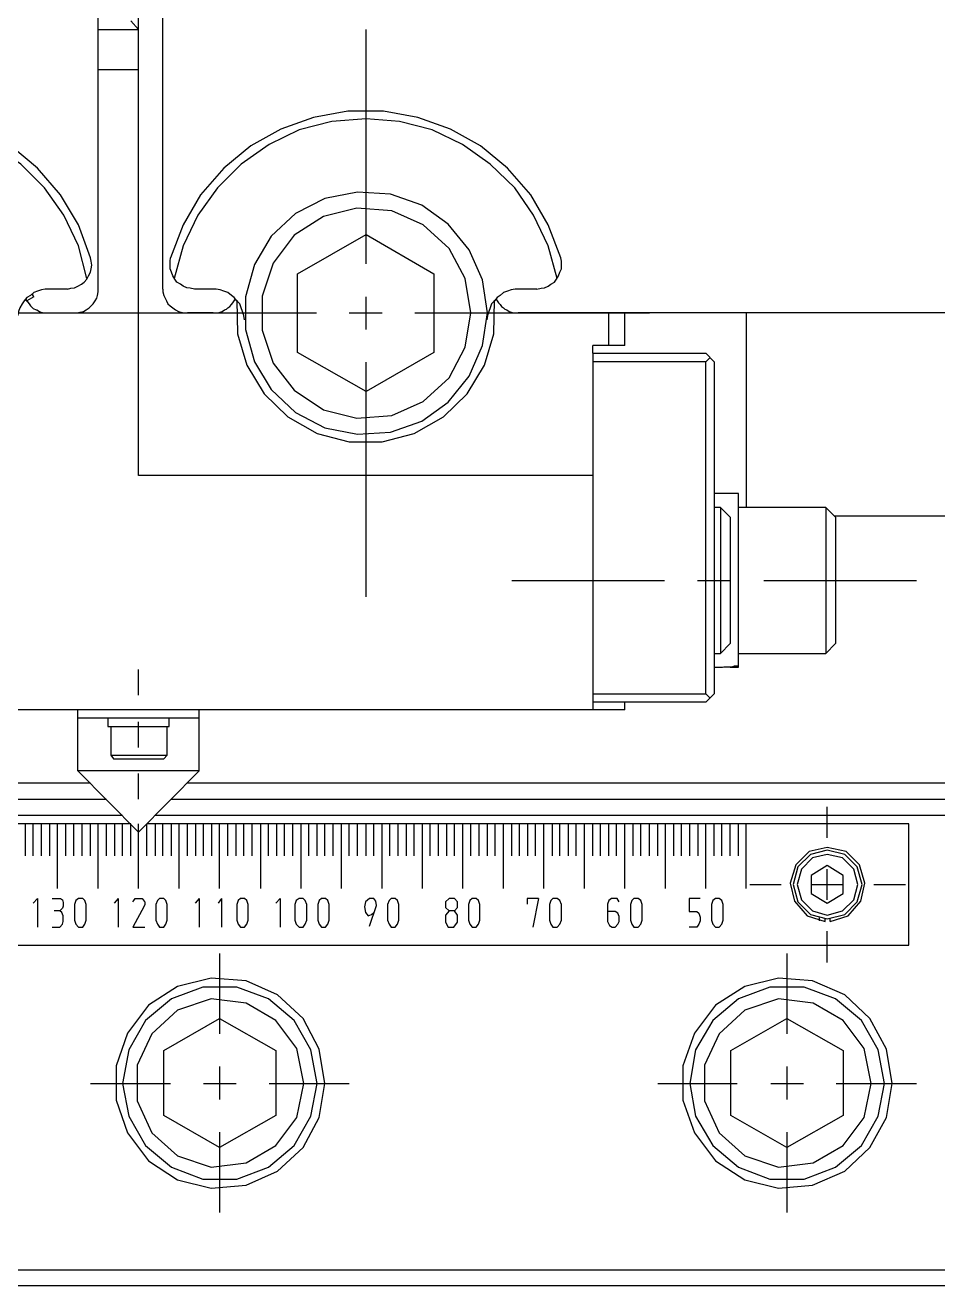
# Model space of a CAD drawing. Header units: millimetres. Extents: x -211 to 45495, y 24 to 52952.
# Drawn here: x 22960.4 to 23073, y 28092 to 28247.5 of the extents above; entities that cross this region are included whole.
import ezdxf

# ---------------------------------------------------------------- set-up
doc = ezdxf.new("R2010")
doc.units = ezdxf.units.MM
doc.layers.add('Layer2', color=7, linetype='Continuous')

# ---------------------------------------------------------------- blocks, each defined once
blk = doc.blocks.new('BLKF801')
at = {"layer": 'Layer2', "color": 7, "linetype": 'Continuous', "lineweight": 25}
for p, q in [((22960.6, 28213.53), (22960.86, 28213.18)), ((22960.86, 28213.18), (22961.03, 28212.92)), ((22961.03, 28212.92), (22961.38, 28212.58)), ((22961.38, 28212.58), (22961.72, 28212.41)), ((22961.72, 28212.41), (22961.81, 28212.41)), ((22961.81, 28212.41), (22962.15, 28212.23)), ((22962.15, 28212.23), (22962.32, 28212.15)), ((22962.32, 28212.15), (22962.75, 28212.06))]:
    blk.add_line(p, q, dxfattribs=at)
blk = doc.blocks.new('BLKF805')
at = {"layer": 'Layer2', "color": 7, "linetype": 'Continuous', "lineweight": 25}
for p, q in [((22961.29, 28214.39), (22961.29, 28214.21)), ((22961.29, 28214.21), (22961.38, 28214.21)), ((22961.38, 28214.21), (22961.38, 28214.13))]:
    blk.add_line(p, q, dxfattribs=at)
blk = doc.blocks.new('BLKF808')
at = {"layer": 'Layer2', "color": 7, "linetype": 'Continuous', "lineweight": 25}
for p, q in [((22960.43, 28213.78), (22960.43, 28213.7)), ((22960.43, 28213.7), (22960.52, 28213.7)), ((22960.52, 28213.7), (22960.52, 28213.53))]:
    blk.add_line(p, q, dxfattribs=at)
blk = doc.blocks.new('BLKF813')
at = {"layer": 'Layer2', "color": 7, "linetype": 'Continuous', "lineweight": 25}
for p, q in [((22968.78, 28213.18), (22969.04, 28213.53)), ((22969.04, 28213.53), (22969.21, 28213.87)), ((22969.21, 28213.87), (22969.3, 28214.21)), ((22969.3, 28214.21), (22969.39, 28214.64)), ((22966.37, 28212.06), (22966.8, 28212.06)), ((22966.8, 28212.06), (22967.15, 28212.15)), ((22967.15, 28212.15), (22967.58, 28212.23)), ((22967.58, 28212.23), (22967.92, 28212.41)), ((22967.92, 28212.41), (22968.27, 28212.66)), ((22968.27, 28212.66), (22968.52, 28212.92)), ((22968.52, 28212.92), (22968.78, 28213.18))]:
    blk.add_line(p, q, dxfattribs=at)
blk = doc.blocks.new('BLKF864')
at = {"layer": 'Layer2', "color": 7, "linetype": 'Continuous', "lineweight": 25}
for p, q in [((22942.26, 28236.95), (22938.04, 28236.17)), ((22946.57, 28236.95), (22942.26, 28236.95)), ((22950.78, 28236.17), (22946.57, 28236.95)), ((22938.04, 28236.17), (22933.99, 28234.71)), ((22954.83, 28234.71), (22950.78, 28236.17)), ((22933.99, 28234.71), (22930.2, 28232.64)), ((22958.62, 28232.64), (22954.83, 28234.71)), ((22930.2, 28232.64), (22926.93, 28229.89)), ((22961.89, 28229.89), (22958.62, 28232.64)), ((22926.93, 28229.89), (22924.09, 28226.61)), ((22964.74, 28226.61), (22961.89, 28229.89)), ((22924.09, 28226.61), (22921.85, 28222.91)), ((22966.97, 28222.91), (22964.74, 28226.61)), ((22968.44, 28218.86), (22966.97, 28222.91))]:
    blk.add_line(p, q, dxfattribs=at)
blk = doc.blocks.new('BLKF865')
at = {"layer": 'Layer2', "color": 7, "linetype": 'Continuous', "lineweight": 25}
for p, q in [((22940.28, 28235.66), (22936.23, 28234.62)), ((22944.41, 28236), (22940.28, 28235.66)), ((22948.55, 28235.66), (22944.41, 28236)), ((22952.59, 28234.62), (22948.55, 28235.66)), ((22936.23, 28234.62), (22932.44, 28232.81)), ((22956.38, 28232.81), (22952.59, 28234.62)), ((22932.44, 28232.81), (22929, 28230.4)), ((22959.83, 28230.4), (22956.38, 28232.81)), ((22929, 28230.4), (22926.07, 28227.48)), ((22962.75, 28227.48), (22959.83, 28230.4)), ((22926.07, 28227.48), (22923.66, 28224.12)), ((22965.17, 28224.12), (22962.75, 28227.48)), ((22923.66, 28224.12), (22921.85, 28220.33)), ((22966.97, 28220.33), (22965.17, 28224.12)), ((22968.01, 28216.28), (22966.97, 28220.33))]:
    blk.add_line(p, q, dxfattribs=at)
blk = doc.blocks.new('BLKF866')
at = {"layer": 'Layer2', "color": 7, "linetype": 'Continuous', "lineweight": 25}
for p, q in [((22962.41, 28214.9), (22961.89, 28214.73)), ((22962.84, 28214.99), (22962.41, 28214.9)), ((22965.6, 28214.99), (22962.84, 28214.99)), ((22960.26, 28213.53), (22960, 28213.18)), ((22960.6, 28213.96), (22960.26, 28213.53)), ((22961.03, 28214.21), (22960.6, 28213.96)), ((22961.46, 28214.56), (22961.03, 28214.21)), ((22961.89, 28214.73), (22961.46, 28214.56)), ((22959.57, 28212.23), (22959.48, 28211.72)), ((22959.74, 28212.66), (22959.57, 28212.23)), ((22960, 28213.18), (22959.74, 28212.66))]:
    blk.add_line(p, q, dxfattribs=at)
blk = doc.blocks.new('BLKF868')
at = {"layer": 'Layer2', "color": 7, "linetype": 'Continuous', "lineweight": 25}
for p, q in [((22968.61, 28217.92), (22968.52, 28218.43)), ((22968.01, 28216.19), (22968.18, 28216.63)), ((22968.18, 28216.63), (22968.44, 28217.06)), ((22968.44, 28217.06), (22968.52, 28217.49)), ((22968.52, 28217.49), (22968.61, 28217.92)), ((22965.6, 28214.99), (22966.03, 28215.08)), ((22966.03, 28215.08), (22966.46, 28215.16)), ((22966.46, 28215.16), (22966.89, 28215.33)), ((22966.89, 28215.33), (22967.32, 28215.59)), ((22967.32, 28215.59), (22967.66, 28215.85)), ((22967.66, 28215.85), (22968.01, 28216.19))]:
    blk.add_line(p, q, dxfattribs=at)
blk = doc.blocks.new('BLKF1040')
at = {"layer": 'Layer2', "color": 7, "linetype": 'Continuous', "lineweight": 25}
for p, q in [((23001.33, 28224.98), (22997.2, 28223.95)), ((23005.64, 28224.63), (23001.33, 28224.98)), ((23009.51, 28222.91), (23005.64, 28224.63)), ((22997.2, 28223.95), (22993.58, 28221.62)), ((23012.7, 28219.98), (23009.51, 28222.91)), ((22993.58, 28221.62), (22991, 28218.18)), ((23014.68, 28216.28), (23012.7, 28219.98)), ((22991, 28218.18), (22989.62, 28214.13)), ((23015.37, 28212.06), (23014.68, 28216.28)), ((22989.62, 28214.13), (22989.62, 28209.91)), ((22989.62, 28209.91), (22991, 28205.86)), ((23012.7, 28204.05), (23014.68, 28207.84)), ((22991, 28205.86), (22993.58, 28202.5)), ((23009.51, 28201.12), (23012.7, 28204.05)), ((22993.58, 28202.5), (22997.2, 28200.09)), ((23005.64, 28199.4), (23009.51, 28201.12)), ((22997.2, 28200.09), (23001.33, 28199.06)), ((23001.33, 28199.06), (23005.64, 28199.4))]:
    blk.add_line(p, q, dxfattribs=at)
blk = doc.blocks.new('BLKF1041')
at = {"layer": 'Layer2', "color": 7, "linetype": 'Continuous', "lineweight": 25}
for p, q in [((22997.37, 28226.18), (22993.76, 28224.29)), ((23001.42, 28226.96), (22997.37, 28226.18)), ((23005.47, 28226.7), (23001.42, 28226.96)), ((23009.34, 28225.32), (23005.47, 28226.7)), ((22993.76, 28224.29), (22990.74, 28221.53)), ((23012.61, 28223), (23009.34, 28225.32)), ((23015.2, 28219.81), (23012.61, 28223)), ((22990.74, 28221.53), (22988.67, 28218)), ((23016.83, 28216.11), (23015.2, 28219.81)), ((22988.67, 28218), (22987.56, 28214.04)), ((23017.44, 28212.06), (23016.83, 28216.11)), ((22987.56, 28214.04), (22987.56, 28209.99)), ((22987.56, 28209.99), (22988.67, 28206.03)), ((23015.2, 28204.23), (23016.83, 28208.01)), ((22988.67, 28206.03), (22990.74, 28202.59)), ((23012.61, 28201.04), (23015.2, 28204.23)), ((22990.74, 28202.59), (22993.76, 28199.75)), ((23009.34, 28198.71), (23012.61, 28201.04)), ((22993.76, 28199.75), (22997.37, 28197.85)), ((22997.37, 28197.85), (23001.42, 28197.08)), ((23005.47, 28197.34), (23009.34, 28198.71)), ((23001.42, 28197.08), (23005.47, 28197.34))]:
    blk.add_line(p, q, dxfattribs=at)
blk = doc.blocks.new('BLKF1192')
at = {"layer": 'Layer2', "color": 7, "linetype": 'Continuous', "lineweight": 25}
for p, q in [((22983.34, 28127.41), (22979.2, 28126.03)), ((22987.64, 28126.89), (22983.34, 28127.41)), ((22991.34, 28124.74), (22987.64, 28126.89)), ((22979.2, 28126.03), (22976.02, 28123.11)), ((22993.93, 28121.3), (22991.34, 28124.74)), ((22976.02, 28123.11), (22974.21, 28119.23)), ((22994.79, 28116.99), (22993.93, 28121.3)), ((22974.21, 28119.23), (22974.21, 28114.84)), ((22974.21, 28114.84), (22976.02, 28110.88)), ((22991.34, 28109.33), (22993.93, 28112.77)), ((22976.02, 28110.88), (22979.2, 28108.04)), ((22987.64, 28107.17), (22991.34, 28109.33)), ((22979.2, 28108.04), (22983.34, 28106.66)), ((22983.34, 28106.66), (22987.64, 28107.17))]:
    blk.add_line(p, q, dxfattribs=at)
blk = doc.blocks.new('BLKF1193')
at = {"layer": 'Layer2', "color": 7, "linetype": 'Continuous', "lineweight": 25}
for p, q in [((22982.3, 28128.88), (22978.43, 28127.41)), ((22986.52, 28128.88), (22982.3, 28128.88)), ((22990.4, 28127.41), (22986.52, 28128.88)), ((22978.43, 28127.41), (22975.24, 28124.74)), ((22993.58, 28124.74), (22990.4, 28127.41)), ((22975.24, 28124.74), (22973.17, 28121.12)), ((22995.65, 28121.12), (22993.58, 28124.74)), ((22973.17, 28121.12), (22972.4, 28116.99)), ((22996.43, 28116.99), (22995.65, 28121.12)), ((22972.4, 28116.99), (22973.17, 28112.94)), ((22973.17, 28112.94), (22975.24, 28109.33)), ((22993.58, 28109.33), (22995.65, 28112.94)), ((22975.24, 28109.33), (22978.43, 28106.66)), ((22990.4, 28106.66), (22993.58, 28109.33)), ((22978.43, 28106.66), (22982.3, 28105.19)), ((22986.52, 28105.19), (22990.4, 28106.66)), ((22982.3, 28105.19), (22986.52, 28105.19))]:
    blk.add_line(p, q, dxfattribs=at)
blk = doc.blocks.new('BLKF1268')
at = {"layer": 'Layer2', "color": 7, "linetype": 'Continuous', "lineweight": 25}
for p, q in [((23057.31, 28145.24), (23055.76, 28143.69)), ((23059.37, 28145.75), (23057.31, 28145.24)), ((23061.53, 28145.24), (23059.37, 28145.75)), ((23063.08, 28143.69), (23061.53, 28145.24)), ((23055.76, 28143.69), (23055.16, 28141.53)), ((23063.68, 28141.53), (23063.08, 28143.69)), ((23055.16, 28141.53), (23055.76, 28139.38)), ((23055.76, 28139.38), (23057.31, 28137.83)), ((23061.53, 28137.83), (23063.08, 28139.38)), ((23057.31, 28137.83), (23059.37, 28137.31)), ((23059.37, 28137.31), (23061.53, 28137.83))]:
    blk.add_line(p, q, dxfattribs=at)
blk = doc.blocks.new('BLKF1269')
at = {"layer": 'Layer2', "color": 7, "linetype": 'Continuous', "lineweight": 25}
for p, q in [((23059.37, 28145.24), (23057.57, 28144.81)), ((23061.27, 28144.81), (23059.37, 28145.24)), ((23056.19, 28143.43), (23055.67, 28141.53)), ((23057.57, 28144.81), (23056.19, 28143.43)), ((23062.65, 28143.43), (23061.27, 28144.81)), ((23063.16, 28141.53), (23062.65, 28143.43)), ((23055.67, 28141.53), (23056.19, 28139.64)), ((23056.19, 28139.64), (23057.57, 28138.26)), ((23061.27, 28138.26), (23062.65, 28139.64)), ((23057.57, 28138.26), (23059.37, 28137.75)), ((23059.37, 28137.75), (23061.27, 28138.26))]:
    blk.add_line(p, q, dxfattribs=at)
blk = doc.blocks.new('BLKF1301')
at = {"layer": 'Layer2', "color": 7, "linetype": 'Continuous', "lineweight": 25}
for p, q in [((23052.31, 28128.88), (23048.44, 28127.41)), ((23056.53, 28128.88), (23052.31, 28128.88)), ((23060.41, 28127.41), (23056.53, 28128.88)), ((23048.44, 28127.41), (23045.25, 28124.74)), ((23063.59, 28124.74), (23060.41, 28127.41)), ((23045.25, 28124.74), (23043.1, 28121.12)), ((23065.66, 28121.12), (23063.59, 28124.74)), ((23043.1, 28121.12), (23042.41, 28116.99)), ((23066.44, 28116.99), (23065.66, 28121.12)), ((23042.41, 28116.99), (23043.1, 28112.94)), ((23043.1, 28112.94), (23045.25, 28109.33)), ((23063.59, 28109.33), (23065.66, 28112.94)), ((23045.25, 28109.33), (23048.44, 28106.66)), ((23060.41, 28106.66), (23063.59, 28109.33)), ((23048.44, 28106.66), (23052.31, 28105.19)), ((23056.53, 28105.19), (23060.41, 28106.66)), ((23052.31, 28105.19), (23056.53, 28105.19))]:
    blk.add_line(p, q, dxfattribs=at)
blk = doc.blocks.new('BLKF1302')
at = {"layer": 'Layer2', "color": 7, "linetype": 'Continuous', "lineweight": 25}
for p, q in [((23053.35, 28127.41), (23049.21, 28126.03)), ((23057.65, 28126.89), (23053.35, 28127.41)), ((23061.36, 28124.74), (23057.65, 28126.89)), ((23049.21, 28126.03), (23046.03, 28123.11)), ((23063.94, 28121.3), (23061.36, 28124.74)), ((23046.03, 28123.11), (23044.22, 28119.23)), ((23064.8, 28116.99), (23063.94, 28121.3)), ((23044.22, 28119.23), (23044.22, 28114.84)), ((23044.22, 28114.84), (23046.03, 28110.88)), ((23061.36, 28109.33), (23063.94, 28112.77)), ((23046.03, 28110.88), (23049.21, 28108.04)), ((23057.65, 28107.17), (23061.36, 28109.33)), ((23049.21, 28108.04), (23053.35, 28106.66)), ((23053.35, 28106.66), (23057.65, 28107.17))]:
    blk.add_line(p, q, dxfattribs=at)
blk = doc.blocks.new('BLKF1317')
at = {"layer": 'Layer2', "color": 7, "linetype": 'Continuous', "lineweight": 25}
for p, q in [((22977.39, 28214.99), (22977.39, 28214.64)), ((22977.39, 28214.64), (22977.48, 28214.21)), ((22977.48, 28214.21), (22977.65, 28213.87)), ((22977.65, 28213.87), (22977.82, 28213.53)), ((22977.82, 28213.53), (22978, 28213.18)), ((22978, 28213.18), (22978.26, 28212.92)), ((22978.26, 28212.92), (22978.6, 28212.66)), ((22978.6, 28212.66), (22978.94, 28212.41)), ((22978.94, 28212.41), (22979.29, 28212.23)), ((22979.29, 28212.23), (22979.63, 28212.15)), ((22979.63, 28212.15), (22979.98, 28212.06))]:
    blk.add_line(p, q, dxfattribs=at)
blk = doc.blocks.new('BLKF1318')
at = {"layer": 'Layer2', "color": 7, "linetype": 'Continuous', "lineweight": 25}
for p, q in [((23018.47, 28213.78), (23018.64, 28213.53)), ((23018.64, 28213.53), (23018.81, 28213.27)), ((23018.81, 28213.27), (23018.99, 28213.09)), ((23018.99, 28213.09), (23019.16, 28212.84)), ((23019.16, 28212.84), (23019.42, 28212.66)), ((23019.42, 28212.66), (23019.59, 28212.49)), ((23019.59, 28212.49), (23019.85, 28212.41)), ((23019.85, 28212.41), (23020.11, 28212.23)), ((23020.11, 28212.23), (23020.36, 28212.15)), ((23020.36, 28212.15), (23020.71, 28212.06)), ((23020.71, 28212.06), (23020.97, 28212.06))]:
    blk.add_line(p, q, dxfattribs=at)
blk = doc.blocks.new('BLKF1322')
at = {"layer": 'Layer2', "color": 7, "linetype": 'Continuous', "lineweight": 25}
for p, q in [((22985.83, 28213.09), (22986.01, 28213.27)), ((22986.01, 28213.27), (22986.18, 28213.53)), ((22983.59, 28212.06), (22984.11, 28212.06)), ((22984.11, 28212.06), (22984.46, 28212.15)), ((22984.46, 28212.15), (22984.71, 28212.23)), ((22984.71, 28212.23), (22984.97, 28212.41)), ((22984.97, 28212.41), (22985.23, 28212.49)), ((22985.23, 28212.49), (22985.4, 28212.66)), ((22985.4, 28212.66), (22985.66, 28212.84)), ((22985.66, 28212.84), (22985.83, 28213.09))]:
    blk.add_line(p, q, dxfattribs=at)
blk = doc.blocks.new('BLKF1358')
at = {"layer": 'Layer2', "color": 7, "linetype": 'Continuous', "lineweight": 25}
for p, q in [((23000.21, 28236.95), (22995.99, 28236.17)), ((23004.61, 28236.95), (23000.21, 28236.95)), ((23008.83, 28236.17), (23004.61, 28236.95)), ((22995.99, 28236.17), (22991.95, 28234.71)), ((23012.87, 28234.71), (23008.83, 28236.17)), ((22991.95, 28234.71), (22988.24, 28232.64)), ((23016.58, 28232.64), (23012.87, 28234.71)), ((22988.24, 28232.64), (22984.89, 28229.89)), ((23019.93, 28229.89), (23016.58, 28232.64)), ((22984.89, 28229.89), (22982.04, 28226.61)), ((23022.78, 28226.61), (23019.93, 28229.89)), ((22982.04, 28226.61), (22979.89, 28222.91)), ((23024.93, 28222.91), (23022.78, 28226.61)), ((23026.48, 28218.86), (23024.93, 28222.91))]:
    blk.add_line(p, q, dxfattribs=at)
blk = doc.blocks.new('BLKF1359')
at = {"layer": 'Layer2', "color": 7, "linetype": 'Continuous', "lineweight": 25}
for p, q in [((22998.23, 28235.66), (22994.19, 28234.62)), ((23002.45, 28236), (22998.23, 28235.66)), ((23006.59, 28235.66), (23002.45, 28236)), ((23010.63, 28234.62), (23006.59, 28235.66)), ((22994.19, 28234.62), (22990.48, 28232.81)), ((23014.34, 28232.81), (23010.63, 28234.62)), ((22990.48, 28232.81), (22987.04, 28230.4)), ((23017.78, 28230.4), (23014.34, 28232.81)), ((22987.04, 28230.4), (22984.11, 28227.48)), ((23020.8, 28227.48), (23017.78, 28230.4)), ((22984.11, 28227.48), (22981.7, 28224.12)), ((23023.12, 28224.12), (23020.8, 28227.48)), ((22981.7, 28224.12), (22979.89, 28220.33)), ((23024.93, 28220.33), (23023.12, 28224.12)), ((23026.05, 28216.28), (23024.93, 28220.33))]:
    blk.add_line(p, q, dxfattribs=at)
blk = doc.blocks.new('BLKF1360')
at = {"layer": 'Layer2', "color": 7, "linetype": 'Continuous', "lineweight": 25}
for p, q in [((22984.46, 28214.9), (22983.94, 28214.99)), ((22984.89, 28214.73), (22984.46, 28214.9)), ((22985.4, 28214.56), (22984.89, 28214.73)), ((22985.83, 28214.21), (22985.4, 28214.56)), ((22986.18, 28213.96), (22985.83, 28214.21)), ((22986.52, 28213.53), (22986.18, 28213.96)), ((22986.87, 28213.18), (22986.52, 28213.53)), ((22987.04, 28212.66), (22986.87, 28213.18)), ((22987.21, 28212.23), (22987.04, 28212.66)), ((22987.38, 28211.72), (22987.21, 28212.23)), ((22987.47, 28211.2), (22987.38, 28211.72))]:
    blk.add_line(p, q, dxfattribs=at)
blk = doc.blocks.new('BLKF1361')
at = {"layer": 'Layer2', "color": 7, "linetype": 'Continuous', "lineweight": 25}
for p, q in [((23020.36, 28214.9), (23019.93, 28214.73)), ((23020.88, 28214.99), (23020.36, 28214.9)), ((23021.4, 28214.99), (23020.88, 28214.99)), ((23018.3, 28213.53), (23017.95, 28213.18)), ((23018.64, 28213.96), (23018.3, 28213.53)), ((23018.99, 28214.21), (23018.64, 28213.96)), ((23019.42, 28214.56), (23018.99, 28214.21)), ((23019.93, 28214.73), (23019.42, 28214.56)), ((23017.61, 28212.23), (23017.44, 28211.72)), ((23017.78, 28212.66), (23017.61, 28212.23)), ((23017.95, 28213.18), (23017.78, 28212.66))]:
    blk.add_line(p, q, dxfattribs=at)
blk = doc.blocks.new('BLKF1362')
at = {"layer": 'Layer2', "color": 7, "linetype": 'Continuous', "lineweight": 25}
for p, q in [((23026.57, 28217.92), (23026.57, 28218.43)), ((23025.96, 28216.19), (23026.22, 28216.63)), ((23026.22, 28216.63), (23026.39, 28217.06)), ((23026.39, 28217.06), (23026.57, 28217.49)), ((23026.57, 28217.49), (23026.57, 28217.92)), ((23023.55, 28214.99), (23024.07, 28215.08)), ((23024.07, 28215.08), (23024.5, 28215.16)), ((23024.5, 28215.16), (23024.93, 28215.33)), ((23024.93, 28215.33), (23025.27, 28215.59)), ((23025.27, 28215.59), (23025.7, 28215.85)), ((23025.7, 28215.85), (23025.96, 28216.19))]:
    blk.add_line(p, q, dxfattribs=at)
blk = doc.blocks.new('BLKF1363')
at = {"layer": 'Layer2', "color": 7, "linetype": 'Continuous', "lineweight": 25}
for p, q in [((22978.26, 28217.92), (22978.26, 28218.43)), ((22978.26, 28217.49), (22978.26, 28217.92)), ((22978.43, 28217.06), (22978.26, 28217.49)), ((22978.6, 28216.63), (22978.43, 28217.06)), ((22978.86, 28216.19), (22978.6, 28216.63)), ((22979.12, 28215.85), (22978.86, 28216.19)), ((22979.55, 28215.59), (22979.12, 28215.85)), ((22979.89, 28215.33), (22979.55, 28215.59)), ((22980.32, 28215.16), (22979.89, 28215.33)), ((22980.75, 28215.08), (22980.32, 28215.16)), ((22981.27, 28214.99), (22980.75, 28215.08))]:
    blk.add_line(p, q, dxfattribs=at)
blk = doc.blocks.new('BLKF1364')
at = {"layer": 'Layer2', "color": 7, "linetype": 'Continuous', "lineweight": 25}
for p, q in [((22986.52, 28213.61), (22986.61, 28209.48)), ((22986.61, 28209.48), (22987.73, 28205.6)), ((23017.09, 28205.6), (23018.21, 28209.48)), ((22987.73, 28205.6), (22989.88, 28202.07)), ((23014.94, 28202.07), (23017.09, 28205.6)), ((22989.88, 28202.07), (22992.81, 28199.23)), ((23012.01, 28199.23), (23014.94, 28202.07)), ((22992.81, 28199.23), (22996.43, 28197.16)), ((23008.4, 28197.16), (23012.01, 28199.23)), ((22996.43, 28197.16), (23000.39, 28196.13)), ((23004.43, 28196.13), (23008.4, 28197.16)), ((23000.39, 28196.13), (23004.43, 28196.13))]:
    blk.add_line(p, q, dxfattribs=at)
blk = doc.blocks.new('BLKF1430')
at = {"layer": 'Layer2', "color": 7, "linetype": 'Continuous', "lineweight": 25}
for p, q in [((23045.42, 28168.32), (23046.46, 28168.32)), ((23046.46, 28168.32), (23046.63, 28168.4)), ((23046.63, 28168.4), (23047.66, 28168.4)), ((23047.66, 28168.4), (23047.92, 28168.49)), ((23047.92, 28168.49), (23048.18, 28168.49))]:
    blk.add_line(p, q, dxfattribs=at)
blk = doc.blocks.new('BLKF1431')
at = {"layer": 'Layer2', "color": 7, "linetype": 'Continuous', "lineweight": 25}
for p, q in [((23046.89, 28168.4), (23047.32, 28168.4)), ((23047.32, 28168.4), (23047.4, 28168.32)), ((23047.4, 28168.32), (23048.44, 28168.32))]:
    blk.add_line(p, q, dxfattribs=at)
blk = doc.blocks.new('BLKF1435')
at = {"layer": 'Layer2', "color": 7, "linetype": 'Continuous', "lineweight": 25}
for p, q in [((23057.14, 28145.58), (23055.5, 28143.95)), ((23059.37, 28146.1), (23057.14, 28145.58)), ((23061.7, 28145.58), (23059.37, 28146.1)), ((23063.34, 28143.95), (23061.7, 28145.58)), ((23055.5, 28143.95), (23054.81, 28141.71)), ((23064.02, 28141.71), (23063.34, 28143.95)), ((23054.81, 28141.71), (23055.33, 28139.47)), ((23063.51, 28139.47), (23064.02, 28141.71)), ((23055.33, 28139.47), (23056.88, 28137.66)), ((23061.96, 28137.66), (23063.51, 28139.47)), ((23059.72, 28136.97), (23061.96, 28137.66))]:
    blk.add_line(p, q, dxfattribs=at)
blk = doc.blocks.new('BLKF1457')
at = {"layer": 'Layer2', "color": 7, "linetype": 'Continuous', "lineweight": 25}
for p, q in [((23053.35, 28129.99), (23049.21, 28128.96)), ((23057.57, 28129.65), (23053.35, 28129.99)), ((23061.53, 28127.93), (23057.57, 28129.65)), ((23049.21, 28128.96), (23045.6, 28126.64)), ((23064.63, 28125), (23061.53, 28127.93)), ((23045.6, 28126.64), (23043.01, 28123.19)), ((23066.69, 28121.21), (23064.63, 28125)), ((23043.01, 28123.19), (23041.55, 28119.14)), ((23067.38, 28116.99), (23066.69, 28121.21)), ((23041.55, 28119.14), (23041.55, 28114.92)), ((23041.55, 28114.92), (23043.01, 28110.88)), ((23064.63, 28109.07), (23066.69, 28112.77)), ((23043.01, 28110.88), (23045.6, 28107.43)), ((23061.53, 28106.14), (23064.63, 28109.07)), ((23045.6, 28107.43), (23049.21, 28105.11)), ((23057.57, 28104.42), (23061.53, 28106.14)), ((23049.21, 28105.11), (23053.35, 28104.07)), ((23053.35, 28104.07), (23057.57, 28104.42))]:
    blk.add_line(p, q, dxfattribs=at)
blk = doc.blocks.new('BLKF1460')
at = {"layer": 'Layer2', "color": 7, "linetype": 'Continuous', "lineweight": 25}
for p, q in [((22983.34, 28129.99), (22979.2, 28128.96)), ((22987.64, 28129.65), (22983.34, 28129.99)), ((22991.52, 28127.93), (22987.64, 28129.65)), ((22979.2, 28128.96), (22975.59, 28126.64)), ((22994.7, 28125), (22991.52, 28127.93)), ((22975.59, 28126.64), (22973, 28123.19)), ((22996.68, 28121.21), (22994.7, 28125)), ((22973, 28123.19), (22971.62, 28119.14)), ((22997.37, 28116.99), (22996.68, 28121.21)), ((22971.62, 28119.14), (22971.62, 28114.92)), ((22971.62, 28114.92), (22973, 28110.88)), ((22994.7, 28109.07), (22996.68, 28112.77)), ((22973, 28110.88), (22975.59, 28107.43)), ((22991.52, 28106.14), (22994.7, 28109.07)), ((22975.59, 28107.43), (22979.2, 28105.11)), ((22987.64, 28104.42), (22991.52, 28106.14)), ((22979.2, 28105.11), (22983.34, 28104.07)), ((22983.34, 28104.07), (22987.64, 28104.42))]:
    blk.add_line(p, q, dxfattribs=at)
blk = doc.blocks.new('BLKF1499')
at = {"layer": 'Layer2', "color": 7, "linetype": 'Continuous', "lineweight": 25}
for p, q in [((23043.7, 28139.81), (23042.32, 28139.81)), ((23042.32, 28139.81), (23042.32, 28138.18)), ((23042.32, 28138.18), (23043.27, 28138.18)), ((23043.27, 28138.18), (23043.53, 28138)), ((23043.53, 28138), (23043.7, 28137.49)), ((23043.7, 28137.06), (23043.53, 28136.63)), ((23043.7, 28137.49), (23043.7, 28137.06)), ((23043.53, 28136.63), (23043.27, 28136.28))]:
    blk.add_line(p, q, dxfattribs=at)
blk = doc.blocks.new('BLKF1500')
at = {"layer": 'Layer2', "color": 7, "linetype": 'Continuous', "lineweight": 25}
for p, q in [((23045.25, 28139.55), (23045.08, 28139.04)), ((23045.08, 28139.04), (23045.08, 28137.14)), ((23045.6, 28139.81), (23045.25, 28139.55)), ((23046.03, 28139.81), (23045.6, 28139.81)), ((23046.54, 28139.04), (23046.37, 28139.55)), ((23046.54, 28137.14), (23046.54, 28139.04)), ((23045.08, 28137.14), (23045.25, 28136.63)), ((23046.37, 28136.63), (23046.54, 28137.14)), ((23045.25, 28136.63), (23045.6, 28136.28)), ((23045.6, 28136.28), (23046.03, 28136.28)), ((23046.03, 28136.28), (23046.37, 28136.63))]:
    blk.add_line(p, q, dxfattribs=at)
blk = doc.blocks.new('BLKF1501')
at = {"layer": 'Layer2', "color": 7, "linetype": 'Continuous', "lineweight": 25}
for p, q in [((23032.42, 28139.55), (23032.25, 28139.12)), ((23032.25, 28139.12), (23032.25, 28136.97)), ((23032.77, 28139.81), (23032.42, 28139.55)), ((23033.45, 28139.81), (23032.77, 28139.81)), ((23033.71, 28139.38), (23033.45, 28139.81)), ((23033.54, 28138), (23033.2, 28138.18)), ((23033.71, 28137.57), (23033.54, 28138)), ((23033.71, 28136.97), (23033.71, 28137.57)), ((23032.25, 28136.97), (23032.51, 28136.45)), ((23032.51, 28136.45), (23032.85, 28136.28)), ((23032.85, 28136.28), (23033.2, 28136.28)), ((23033.2, 28136.28), (23033.54, 28136.63)), ((23033.54, 28136.63), (23033.71, 28136.97))]:
    blk.add_line(p, q, dxfattribs=at)
blk = doc.blocks.new('BLKF1502')
at = {"layer": 'Layer2', "color": 7, "linetype": 'Continuous', "lineweight": 25}
for p, q in [((23035.26, 28139.55), (23035.09, 28139.04)), ((23035.09, 28139.04), (23035.09, 28137.14)), ((23035.52, 28139.81), (23035.26, 28139.55)), ((23036.04, 28139.81), (23035.52, 28139.81)), ((23036.55, 28139.04), (23036.38, 28139.55)), ((23036.55, 28137.14), (23036.55, 28139.04)), ((23035.09, 28137.14), (23035.26, 28136.63)), ((23036.38, 28136.63), (23036.55, 28137.14)), ((23035.26, 28136.63), (23035.52, 28136.28)), ((23035.52, 28136.28), (23036.04, 28136.28)), ((23036.04, 28136.28), (23036.38, 28136.63))]:
    blk.add_line(p, q, dxfattribs=at)
blk = doc.blocks.new('BLKF1503')
at = {"layer": 'Layer2', "color": 7, "linetype": 'Continuous', "lineweight": 25}
for p, q in [((23012.7, 28139.81), (23012.27, 28139.38)), ((23012.27, 28139.38), (23012.27, 28138.69)), ((23012.27, 28138.69), (23012.7, 28138.26)), ((23013.39, 28139.81), (23012.7, 28139.81)), ((23013.39, 28138.26), (23013.73, 28138.69)), ((23013.73, 28138.69), (23013.73, 28139.38)), ((23012.7, 28138.26), (23012.27, 28137.75)), ((23012.27, 28137.75), (23012.27, 28136.88)), ((23013.73, 28137.75), (23013.39, 28138.26)), ((23013.73, 28136.88), (23013.73, 28137.75)), ((23012.27, 28136.88), (23012.61, 28136.28)), ((23012.61, 28136.28), (23013.3, 28136.28)), ((23013.3, 28136.28), (23013.73, 28136.88))]:
    blk.add_line(p, q, dxfattribs=at)
blk = doc.blocks.new('BLKF1504')
at = {"layer": 'Layer2', "color": 7, "linetype": 'Continuous', "lineweight": 25}
for p, q in [((23015.28, 28139.55), (23015.11, 28139.04)), ((23015.11, 28139.04), (23015.11, 28137.14)), ((23015.54, 28139.81), (23015.28, 28139.55)), ((23016.06, 28139.81), (23015.54, 28139.81)), ((23016.49, 28139.04), (23016.32, 28139.55)), ((23016.49, 28137.14), (23016.49, 28139.04)), ((23015.11, 28137.14), (23015.28, 28136.63)), ((23016.32, 28136.63), (23016.49, 28137.14)), ((23015.28, 28136.63), (23015.54, 28136.28)), ((23015.54, 28136.28), (23016.06, 28136.28)), ((23016.06, 28136.28), (23016.32, 28136.63))]:
    blk.add_line(p, q, dxfattribs=at)
blk = doc.blocks.new('BLKF1506')
at = {"layer": 'Layer2', "color": 7, "linetype": 'Continuous', "lineweight": 25}
for p, q in [((22963.7, 28139.81), (22964.74, 28139.81)), ((22964.74, 28139.81), (22964.99, 28139.64)), ((22964.99, 28139.64), (22965.08, 28139.29)), ((22965.08, 28138.86), (22964.99, 28138.61)), ((22965.08, 28139.29), (22965.08, 28138.86)), ((22964.99, 28138.61), (22964.65, 28138.26))]:
    blk.add_line(p, q, dxfattribs=at)
blk = doc.blocks.new('BLKF1507')
at = {"layer": 'Layer2', "color": 7, "linetype": 'Continuous', "lineweight": 25}
for p, q in [((22965.08, 28137.66), (22964.91, 28138.09)), ((22965.08, 28136.97), (22965.08, 28137.66)), ((22963.7, 28136.28), (22964.65, 28136.28)), ((22964.65, 28136.28), (22964.99, 28136.63)), ((22964.99, 28136.63), (22965.08, 28136.97))]:
    blk.add_line(p, q, dxfattribs=at)
blk = doc.blocks.new('BLKF1508')
at = {"layer": 'Layer2', "color": 7, "linetype": 'Continuous', "lineweight": 25}
for p, q in [((22966.63, 28139.55), (22966.46, 28139.04)), ((22966.46, 28139.04), (22966.46, 28137.14)), ((22966.97, 28139.81), (22966.63, 28139.55)), ((22967.49, 28139.81), (22966.97, 28139.81)), ((22967.92, 28139.04), (22967.75, 28139.55)), ((22967.92, 28137.14), (22967.92, 28139.04)), ((22966.46, 28137.14), (22966.63, 28136.63)), ((22967.75, 28136.63), (22967.92, 28137.14)), ((22966.63, 28136.63), (22966.97, 28136.28)), ((22966.97, 28136.28), (22967.49, 28136.28)), ((22967.49, 28136.28), (22967.75, 28136.63))]:
    blk.add_line(p, q, dxfattribs=at)
blk = doc.blocks.new('BLKF1509')
at = {"layer": 'Layer2', "color": 7, "linetype": 'Continuous', "lineweight": 25}
for p, q in [((22973.69, 28139.38), (22973.78, 28139.55)), ((22975.07, 28138.86), (22973.69, 28136.28)), ((22973.78, 28139.55), (22973.95, 28139.81)), ((22973.95, 28139.81), (22974.81, 28139.81)), ((22974.81, 28139.81), (22975.07, 28139.47)), ((22975.07, 28139.47), (22975.16, 28139.38)), ((22975.16, 28139.04), (22975.07, 28138.86)), ((22975.16, 28139.38), (22975.16, 28139.04))]:
    blk.add_line(p, q, dxfattribs=at)
blk = doc.blocks.new('BLKF1510')
at = {"layer": 'Layer2', "color": 7, "linetype": 'Continuous', "lineweight": 25}
for p, q in [((22976.71, 28139.55), (22976.53, 28139.04)), ((22976.53, 28139.04), (22976.53, 28137.14)), ((22976.96, 28139.81), (22976.71, 28139.55)), ((22977.48, 28139.81), (22976.96, 28139.81)), ((22977.91, 28139.04), (22977.74, 28139.55)), ((22977.91, 28137.14), (22977.91, 28139.04)), ((22976.53, 28137.14), (22976.71, 28136.63)), ((22977.74, 28136.63), (22977.91, 28137.14)), ((22976.71, 28136.63), (22976.96, 28136.28)), ((22976.96, 28136.28), (22977.48, 28136.28)), ((22977.48, 28136.28), (22977.74, 28136.63))]:
    blk.add_line(p, q, dxfattribs=at)
blk = doc.blocks.new('BLKF1511')
at = {"layer": 'Layer2', "color": 7, "linetype": 'Continuous', "lineweight": 25}
for p, q in [((22986.69, 28139.55), (22986.52, 28139.04)), ((22986.52, 28139.04), (22986.52, 28137.14)), ((22986.95, 28139.81), (22986.69, 28139.55)), ((22987.47, 28139.81), (22986.95, 28139.81)), ((22987.9, 28139.04), (22987.73, 28139.55)), ((22987.9, 28137.14), (22987.9, 28139.04)), ((22986.52, 28137.14), (22986.69, 28136.63)), ((22987.73, 28136.63), (22987.9, 28137.14)), ((22986.69, 28136.63), (22986.95, 28136.28)), ((22986.95, 28136.28), (22987.47, 28136.28)), ((22987.47, 28136.28), (22987.73, 28136.63))]:
    blk.add_line(p, q, dxfattribs=at)
blk = doc.blocks.new('BLKF1512')
at = {"layer": 'Layer2', "color": 7, "linetype": 'Continuous', "lineweight": 25}
for p, q in [((22993.84, 28139.55), (22993.67, 28139.04)), ((22993.67, 28139.04), (22993.67, 28137.14)), ((22994.19, 28139.81), (22993.84, 28139.55)), ((22994.7, 28139.81), (22994.19, 28139.81)), ((22995.13, 28139.04), (22994.96, 28139.55)), ((22995.13, 28137.14), (22995.13, 28139.04)), ((22993.67, 28137.14), (22993.84, 28136.63)), ((22994.96, 28136.63), (22995.13, 28137.14)), ((22993.84, 28136.63), (22994.19, 28136.28)), ((22994.19, 28136.28), (22994.7, 28136.28)), ((22994.7, 28136.28), (22994.96, 28136.63))]:
    blk.add_line(p, q, dxfattribs=at)
blk = doc.blocks.new('BLKF1513')
at = {"layer": 'Layer2', "color": 7, "linetype": 'Continuous', "lineweight": 25}
for p, q in [((22996.68, 28139.55), (22996.51, 28139.04)), ((22996.51, 28139.04), (22996.51, 28137.14)), ((22996.94, 28139.81), (22996.68, 28139.55)), ((22997.46, 28139.81), (22996.94, 28139.81)), ((22997.89, 28139.04), (22997.72, 28139.55)), ((22997.89, 28137.14), (22997.89, 28139.04)), ((22996.51, 28137.14), (22996.68, 28136.63)), ((22997.72, 28136.63), (22997.89, 28137.14)), ((22996.68, 28136.63), (22996.94, 28136.28)), ((22996.94, 28136.28), (22997.46, 28136.28)), ((22997.46, 28136.28), (22997.72, 28136.63))]:
    blk.add_line(p, q, dxfattribs=at)
blk = doc.blocks.new('BLKF1514')
at = {"layer": 'Layer2', "color": 7, "linetype": 'Continuous', "lineweight": 25}
for p, q in [((23025.27, 28139.55), (23025.1, 28139.04)), ((23025.1, 28139.04), (23025.1, 28137.14)), ((23025.53, 28139.81), (23025.27, 28139.55)), ((23026.05, 28139.81), (23025.53, 28139.81)), ((23026.57, 28139.04), (23026.39, 28139.55)), ((23026.57, 28137.14), (23026.57, 28139.04)), ((23025.1, 28137.14), (23025.27, 28136.63)), ((23026.39, 28136.63), (23026.57, 28137.14)), ((23025.27, 28136.63), (23025.53, 28136.28)), ((23025.53, 28136.28), (23026.05, 28136.28)), ((23026.05, 28136.28), (23026.39, 28136.63))]:
    blk.add_line(p, q, dxfattribs=at)
blk = doc.blocks.new('BLKF1515')
at = {"layer": 'Layer2', "color": 7, "linetype": 'Continuous', "lineweight": 25}
for p, q in [((23002.37, 28139.38), (23002.28, 28138.78)), ((23002.28, 28138.78), (23002.37, 28138.09)), ((23002.88, 28139.81), (23002.37, 28139.38)), ((23003.4, 28139.81), (23002.88, 28139.81)), ((23002.88, 28136.37), (23003.74, 28138.95)), ((23003.66, 28139.47), (23003.4, 28139.81)), ((23003.74, 28138.95), (23003.66, 28139.47)), ((23002.37, 28138.09), (23002.71, 28137.66)), ((23002.71, 28137.66), (23003.14, 28137.83))]:
    blk.add_line(p, q, dxfattribs=at)
blk = doc.blocks.new('BLKF1516')
at = {"layer": 'Layer2', "color": 7, "linetype": 'Continuous', "lineweight": 25}
for p, q in [((23005.3, 28139.55), (23005.12, 28139.04)), ((23005.12, 28139.04), (23005.12, 28137.14)), ((23005.55, 28139.81), (23005.3, 28139.55)), ((23006.07, 28139.81), (23005.55, 28139.81)), ((23006.5, 28139.04), (23006.33, 28139.55)), ((23006.5, 28137.14), (23006.5, 28139.04)), ((23005.12, 28137.14), (23005.3, 28136.63)), ((23006.33, 28136.63), (23006.5, 28137.14)), ((23005.3, 28136.63), (23005.55, 28136.28)), ((23005.55, 28136.28), (23006.07, 28136.28)), ((23006.07, 28136.28), (23006.33, 28136.63))]:
    blk.add_line(p, q, dxfattribs=at)
blk = doc.blocks.new('BLKF800')
at = {"layer": 'Layer2', "color": 7, "linetype": 'Continuous', "lineweight": 25}
for p, q in [((22969.39, 28214.99), (22969.39, 28369.05)), ((22977.39, 28214.99), (22977.39, 28369.05)), ((22974.38, 28242.03), (22974.38, 28342.01)), ((22973.43, 28248.06), (22974.38, 28247.02)), ((22969.39, 28247.02), (22974.38, 28247.02)), ((23002.45, 28218.09), (23002.45, 28247.02)), ((22974.38, 28242.03), (22969.39, 28242.03)), ((22974.38, 28192), (22974.38, 28242.03)), ((22979.89, 28222.91), (22978.34, 28218.86)), ((22994.01, 28216.88), (23002.45, 28221.71)), ((23002.45, 28221.71), (23010.81, 28216.88)), ((22979.89, 28220.33), (22978.77, 28216.28)), ((22968.52, 28218.43), (22968.44, 28218.86)), ((22978.26, 28218.43), (22978.34, 28218.86)), ((23026.57, 28218.43), (23026.48, 28218.86)), ((22994.01, 28207.15), (22994.01, 28216.88)), ((23010.81, 28216.88), (23010.81, 28207.15)), ((22969.39, 28214.64), (22969.39, 28214.99)), ((22983.42, 28214.99), (22981.27, 28214.99)), ((22983.94, 28214.99), (22983.42, 28214.99)), ((23023.55, 28214.99), (23021.4, 28214.99)), ((22960.52, 28213.53), (22960.6, 28213.53)), ((22961.46, 28214.04), (22960.6, 28213.53)), ((22961.38, 28214.13), (22961.46, 28214.04)), ((22986.18, 28213.53), (22986.35, 28213.78)), ((23002.45, 28209.99), (23002.45, 28214.04)), ((23018.21, 28209.48), (23018.3, 28213.61)), ((22950.53, 28212.06), (22979.37, 28212.06)), ((22962.75, 28212.06), (22963.19, 28212.06)), ((22963.19, 28212.06), (22966.37, 28212.06)), ((22967.4, 28212.06), (22996.34, 28212.06)), ((22979.98, 28212.06), (22980.41, 28212.06)), ((22983.59, 28212.06), (22980.41, 28212.06)), ((23000.39, 28212.06), (23004.43, 28212.06)), ((23008.48, 28212.06), (23037.42, 28212.06)), ((23014.68, 28207.84), (23015.37, 28212.06)), ((23016.83, 28208.01), (23017.44, 28212.06)), ((23017.44, 28211.72), (23017.35, 28211.2)), ((23020.97, 28212.06), (23021.23, 28212.06)), ((23126.37, 28212.06), (23021.23, 28212.06)), ((23032.42, 28208.01), (23032.42, 28212.06)), ((23034.4, 28208.01), (23034.4, 28212.06)), ((23049.39, 28212.06), (23049.39, 28188.04)), ((23002.45, 28202.33), (22994.01, 28207.15)), ((23010.81, 28207.15), (23002.45, 28202.33)), ((23030.44, 28207.07), (23030.44, 28208.01)), ((23034.4, 28208.01), (23030.44, 28208.01)), ((23030.44, 28207.07), (23044.39, 28207.07)), ((23030.44, 28207.07), (23030.44, 28165.04)), ((23045.42, 28206.03), (23044.39, 28207.07)), ((23002.45, 28177.01), (23002.45, 28205.95)), ((23044.39, 28206.03), (23030.44, 28206.03)), ((23044.39, 28206.03), (23044.91, 28206.55)), ((23044.39, 28165.04), (23044.39, 28206.03)), ((23045.42, 28206.03), (23045.42, 28165.04)), ((23030.44, 28192), (22974.38, 28192)), ((23030.44, 28192), (23030.44, 28163.06)), ((23048.44, 28189.76), (23045.42, 28189.76)), ((23048.44, 28168.32), (23048.44, 28189.76)), ((23046.2, 28188.04), (23045.42, 28188.04)), ((23047.4, 28186.83), (23046.2, 28188.04)), ((23046.2, 28188.04), (23046.2, 28170.04)), ((23047.4, 28186.83), (23047.4, 28171.24)), ((23059.2, 28188.04), (23048.44, 28188.04)), ((23059.2, 28188.04), (23059.2, 28170.04)), ((23060.41, 28186.83), (23059.2, 28188.04)), ((23060.24, 28187), (23199.4, 28187)), ((23060.41, 28186.83), (23060.41, 28171.24)), ((23039.31, 28178.99), (23020.45, 28178.99)), ((23047.4, 28178.99), (23043.36, 28178.99)), ((23070.4, 28178.99), (23051.54, 28178.99)), ((23045.42, 28170.04), (23046.2, 28170.04)), ((23046.2, 28170.04), (23047.4, 28171.24)), ((23048.44, 28170.04), (23059.2, 28170.04)), ((23059.2, 28170.04), (23060.41, 28171.24)), ((23048.18, 28168.49), (23048.44, 28168.49)), ((22974.38, 28164.87), (22974.38, 28168.06)), ((23030.44, 28165.04), (23044.39, 28165.04)), ((23044.39, 28164.01), (23030.44, 28164.01)), ((23034.4, 28163.06), (23034.4, 28164.01)), ((23044.91, 28164.53), (23044.39, 28165.04)), ((23044.39, 28164.01), (23045.42, 28165.04)), ((23034.4, 28163.06), (22914.44, 28163.06)), ((22966.89, 28155.57), (22966.89, 28163.06)), ((22981.87, 28162.03), (22966.89, 28162.03)), ((22970.59, 28162.03), (22970.59, 28161)), ((22978.17, 28161), (22978.17, 28162.03)), ((22981.87, 28155.57), (22981.87, 28163.06)), ((22970.59, 28161), (22978.17, 28161)), ((22970.94, 28161), (22970.94, 28157.47)), ((22974.38, 28158.41), (22974.38, 28161.6)), ((22977.91, 28157.47), (22977.91, 28161)), ((22970.94, 28157.47), (22977.91, 28157.47)), ((22970.94, 28157.47), (22971.28, 28157.03)), ((22977.48, 28157.03), (22977.91, 28157.47)), ((22971.28, 28157.03), (22977.48, 28157.03)), ((22966.89, 28155.57), (22974.38, 28147.99)), ((22981.87, 28155.57), (22966.89, 28155.57)), ((22981.87, 28155.57), (22966.89, 28155.57)), ((22974.38, 28147.99), (22981.87, 28155.57)), ((22974.38, 28152.04), (22974.38, 28155.23)), ((22968.44, 28154.02), (22894.38, 28154.02)), ((23199.4, 28154.02), (22980.41, 28154.02)), ((22881.38, 28152.04), (22970.42, 28152.04)), ((22978.43, 28152.04), (23270.44, 28152.04)), ((23059.37, 28147.3), (23059.37, 28151.09)), ((22972.4, 28150.06), (22881.38, 28150.06)), ((23270.44, 28150.06), (22976.45, 28150.06)), ((22973.43, 28149.03), (22919.44, 28149.03)), ((22960.43, 28145.06), (22960.43, 28149.03)), ((22961.38, 28145.06), (22961.38, 28149.03)), ((22962.41, 28145.06), (22962.41, 28149.03)), ((22963.44, 28145.06), (22963.44, 28149.03)), ((22964.39, 28141.02), (22964.39, 28149.03)), ((22965.42, 28145.06), (22965.42, 28149.03)), ((22966.37, 28145.06), (22966.37, 28149.03)), ((22967.4, 28145.06), (22967.4, 28149.03)), ((22968.44, 28145.06), (22968.44, 28149.03)), ((22969.39, 28141.02), (22969.39, 28149.03)), ((22970.42, 28145.06), (22970.42, 28149.03)), ((22971.45, 28145.06), (22971.45, 28149.03)), ((22972.4, 28145.06), (22972.4, 28149.03)), ((22973.43, 28145.06), (22973.43, 28149.03)), ((22974.38, 28141.02), (22974.38, 28149.03)), ((23069.45, 28149.03), (22975.41, 28149.03)), ((22975.41, 28145.06), (22975.41, 28149.03)), ((22976.45, 28145.06), (22976.45, 28149.03)), ((22977.39, 28145.06), (22977.39, 28149.03)), ((22978.43, 28145.06), (22978.43, 28149.03)), ((22979.37, 28141.02), (22979.37, 28149.03)), ((22980.41, 28145.06), (22980.41, 28149.03)), ((22981.44, 28145.06), (22981.44, 28149.03)), ((22982.39, 28145.06), (22982.39, 28149.03)), ((22983.42, 28145.06), (22983.42, 28149.03)), ((22984.37, 28141.02), (22984.37, 28149.03)), ((22985.4, 28145.06), (22985.4, 28149.03)), ((22986.44, 28145.06), (22986.44, 28149.03)), ((22987.38, 28145.06), (22987.38, 28149.03)), ((22988.42, 28145.06), (22988.42, 28149.03)), ((22989.45, 28141.02), (22989.45, 28149.03)), ((22990.4, 28145.06), (22990.4, 28149.03)), ((22991.43, 28145.06), (22991.43, 28149.03)), ((22992.38, 28145.06), (22992.38, 28149.03)), ((22993.41, 28145.06), (22993.41, 28149.03)), ((22994.44, 28141.02), (22994.44, 28149.03)), ((22995.39, 28145.06), (22995.39, 28149.03)), ((22996.43, 28145.06), (22996.43, 28149.03)), ((22997.37, 28145.06), (22997.37, 28149.03)), ((22998.41, 28145.06), (22998.41, 28149.03)), ((22999.44, 28141.02), (22999.44, 28149.03)), ((23000.39, 28145.06), (23000.39, 28149.03)), ((23001.42, 28145.06), (23001.42, 28149.03)), ((23002.45, 28145.06), (23002.45, 28149.03)), ((23003.4, 28145.06), (23003.4, 28149.03)), ((23004.43, 28141.02), (23004.43, 28149.03)), ((23005.38, 28145.06), (23005.38, 28149.03)), ((23006.41, 28145.06), (23006.41, 28149.03)), ((23007.45, 28145.06), (23007.45, 28149.03)), ((23008.4, 28145.06), (23008.4, 28149.03)), ((23009.43, 28141.02), (23009.43, 28149.03)), ((23009.43, 28141.02), (23009.43, 28149.03)), ((23010.38, 28145.06), (23010.38, 28149.03)), ((23011.41, 28145.06), (23011.41, 28149.03)), ((23012.44, 28145.06), (23012.44, 28149.03)), ((23013.39, 28145.06), (23013.39, 28149.03)), ((23014.42, 28141.02), (23014.42, 28149.03)), ((23014.42, 28141.02), (23014.42, 28149.03)), ((23015.37, 28145.06), (23015.37, 28149.03)), ((23016.4, 28145.06), (23016.4, 28149.03)), ((23017.44, 28145.06), (23017.44, 28149.03)), ((23018.38, 28145.06), (23018.38, 28149.03)), ((23019.42, 28141.02), (23019.42, 28149.03)), ((23019.42, 28141.02), (23019.42, 28149.03)), ((23020.45, 28145.06), (23020.45, 28149.03)), ((23021.4, 28145.06), (23021.4, 28149.03)), ((23022.43, 28145.06), (23022.43, 28149.03)), ((23023.38, 28145.06), (23023.38, 28149.03)), ((23024.41, 28141.02), (23024.41, 28149.03)), ((23024.41, 28141.02), (23024.41, 28149.03)), ((23025.45, 28145.06), (23025.45, 28149.03)), ((23026.39, 28145.06), (23026.39, 28149.03)), ((23027.43, 28145.06), (23027.43, 28149.03)), ((23028.37, 28145.06), (23028.37, 28149.03)), ((23029.41, 28141.02), (23029.41, 28149.03)), ((23029.41, 28141.02), (23029.41, 28149.03)), ((23030.44, 28145.06), (23030.44, 28149.03)), ((23031.39, 28145.06), (23031.39, 28149.03)), ((23032.42, 28145.06), (23032.42, 28149.03)), ((23033.37, 28145.06), (23033.37, 28149.03)), ((23034.4, 28141.02), (23034.4, 28149.03)), ((23034.4, 28141.02), (23034.4, 28149.03)), ((23035.43, 28145.06), (23035.43, 28149.03)), ((23036.38, 28145.06), (23036.38, 28149.03)), ((23037.42, 28145.06), (23037.42, 28149.03)), ((23038.45, 28145.06), (23038.45, 28149.03)), ((23039.4, 28141.02), (23039.4, 28149.03)), ((23039.4, 28141.02), (23039.4, 28149.03)), ((23040.43, 28145.06), (23040.43, 28149.03)), ((23041.38, 28145.06), (23041.38, 28149.03)), ((23042.41, 28145.06), (23042.41, 28149.03)), ((23043.44, 28145.06), (23043.44, 28149.03)), ((23044.39, 28141.02), (23044.39, 28149.03)), ((23044.39, 28141.02), (23044.39, 28149.03)), ((23045.42, 28145.06), (23045.42, 28149.03)), ((23046.37, 28145.06), (23046.37, 28149.03)), ((23047.4, 28145.06), (23047.4, 28149.03)), ((23048.44, 28145.06), (23048.44, 28149.03)), ((23049.39, 28141.02), (23049.39, 28149.03)), ((23049.39, 28141.02), (23049.39, 28149.03)), ((23069.45, 28134.04), (23069.45, 28149.03)), ((23059.37, 28143.86), (23057.39, 28142.65)), ((23061.36, 28142.65), (23059.37, 28143.86)), ((23059.37, 28139.64), (23059.37, 28143.43)), ((23057.39, 28142.65), (23057.39, 28140.41)), ((23061.36, 28140.41), (23061.36, 28142.65)), ((23049.82, 28141.53), (23053.69, 28141.53)), ((23057.39, 28140.41), (23059.37, 28139.21)), ((23057.48, 28141.53), (23061.36, 28141.53)), ((23059.37, 28139.21), (23061.36, 28140.41)), ((23062.65, 28139.64), (23063.16, 28141.53)), ((23063.08, 28139.38), (23063.68, 28141.53)), ((23065.14, 28141.53), (23069.02, 28141.53)), ((22961.89, 28139.81), (22961.38, 28139.21)), ((22961.89, 28139.81), (22961.89, 28136.28)), ((22967.75, 28139.55), (22967.49, 28139.81)), ((22971.88, 28139.81), (22971.37, 28139.21)), ((22971.88, 28139.81), (22971.88, 28136.28)), ((22977.74, 28139.55), (22977.48, 28139.81)), ((22981.87, 28139.81), (22981.36, 28139.21)), ((22981.87, 28139.81), (22981.87, 28136.28)), ((22984.63, 28139.81), (22984.2, 28139.21)), ((22984.63, 28139.81), (22984.63, 28136.28)), ((22987.73, 28139.55), (22987.47, 28139.81)), ((22991.86, 28139.81), (22991.34, 28139.21)), ((22991.86, 28139.81), (22991.86, 28136.28)), ((22994.96, 28139.55), (22994.7, 28139.81)), ((22997.72, 28139.55), (22997.46, 28139.81)), ((23006.33, 28139.55), (23006.07, 28139.81)), ((23013.73, 28139.38), (23013.39, 28139.81)), ((23016.32, 28139.55), (23016.06, 28139.81)), ((23023.72, 28139.81), (23022.35, 28139.81)), ((23022.35, 28139.81), (23022.35, 28139.12)), ((23023.72, 28139.81), (23023.03, 28136.28)), ((23026.39, 28139.55), (23026.05, 28139.81)), ((23036.38, 28139.55), (23036.04, 28139.81)), ((23046.37, 28139.55), (23046.03, 28139.81)), ((22964.65, 28138.26), (22963.96, 28138.26)), ((22964.91, 28138.09), (22964.65, 28138.26)), ((23003.14, 28137.83), (23003.4, 28138.09)), ((23013.39, 28138.26), (23012.7, 28138.26)), ((23033.2, 28138.18), (23032.25, 28138.18)), ((23056.88, 28137.66), (23059.12, 28136.97)), ((23058.43, 28137.06), (23058.43, 28137.4)), ((23059.12, 28136.97), (23059.12, 28137.31)), ((23059.72, 28136.97), (23059.72, 28137.31)), ((22973.69, 28136.28), (22975.16, 28136.28)), ((23043.27, 28136.28), (23042.32, 28136.28)), ((23059.37, 28131.89), (23059.37, 28135.76)), ((22919.44, 28134.04), (23069.45, 28134.04)), ((22984.37, 28133.01), (22984.37, 28123.11)), ((23054.38, 28133.01), (23054.38, 28123.11)), ((22977.48, 28121.04), (22984.37, 28125)), ((22984.37, 28125), (22991.34, 28121.04)), ((23047.49, 28121.04), (23054.38, 28125)), ((23054.38, 28125), (23061.36, 28121.04)), ((22977.48, 28113.03), (22977.48, 28121.04)), ((22991.34, 28121.04), (22991.34, 28113.03)), ((23047.49, 28113.03), (23047.49, 28121.04)), ((23061.36, 28121.04), (23061.36, 28113.03)), ((22984.37, 28119.06), (22984.37, 28115.01)), ((23054.38, 28119.06), (23054.38, 28115.01)), ((22968.44, 28116.99), (22978.34, 28116.99)), ((22982.39, 28116.99), (22986.44, 28116.99)), ((22990.48, 28116.99), (23000.39, 28116.99)), ((22993.93, 28112.77), (22994.79, 28116.99)), ((22995.65, 28112.94), (22996.43, 28116.99)), ((22996.68, 28112.77), (22997.37, 28116.99)), ((23038.45, 28116.99), (23048.27, 28116.99)), ((23052.4, 28116.99), (23056.45, 28116.99)), ((23060.49, 28116.99), (23070.4, 28116.99)), ((23063.94, 28112.77), (23064.8, 28116.99)), ((23065.66, 28112.94), (23066.44, 28116.99)), ((23066.69, 28112.77), (23067.38, 28116.99)), ((22984.37, 28109.07), (22977.48, 28113.03)), ((22991.34, 28113.03), (22984.37, 28109.07)), ((23054.38, 28109.07), (23047.49, 28113.03)), ((23061.36, 28113.03), (23054.38, 28109.07)), ((22984.37, 28110.96), (22984.37, 28101.06)), ((23054.38, 28110.96), (23054.38, 28101.06)), ((22881.38, 28094), (23270.44, 28094)), ((23270.44, 28092.02), (22881.38, 28092.02))]:
    blk.add_line(p, q, dxfattribs=at)
for name in ['BLKF864', 'BLKF1358', 'BLKF865', 'BLKF1359', 'BLKF1041', 'BLKF1040', 'BLKF868', 'BLKF1363', 'BLKF1362', 'BLKF866', 'BLKF1317', 'BLKF1360', 'BLKF1361', 'BLKF808', 'BLKF801', 'BLKF805', 'BLKF813', 'BLKF1322', 'BLKF1364', 'BLKF1318', 'BLKF1430', 'BLKF1431', 'BLKF1435', 'BLKF1268', 'BLKF1269', 'BLKF1506', 'BLKF1508', 'BLKF1509', 'BLKF1510', 'BLKF1511', 'BLKF1512', 'BLKF1513', 'BLKF1515', 'BLKF1516', 'BLKF1503', 'BLKF1504', 'BLKF1514', 'BLKF1501', 'BLKF1502', 'BLKF1499', 'BLKF1500', 'BLKF1507', 'BLKF1460', 'BLKF1457', 'BLKF1193', 'BLKF1301', 'BLKF1192', 'BLKF1302']:
    blk.add_blockref(name, (0, 0), dxfattribs=at)

msp = doc.modelspace()

# ---------------------------------------------------------------- block references
at = {"layer": 'Layer2', "color": 7, "linetype": 'Continuous', "lineweight": 25}
msp.add_blockref('BLKF800', (0, 0), dxfattribs=at)

doc.saveas('drawing.dxf')
